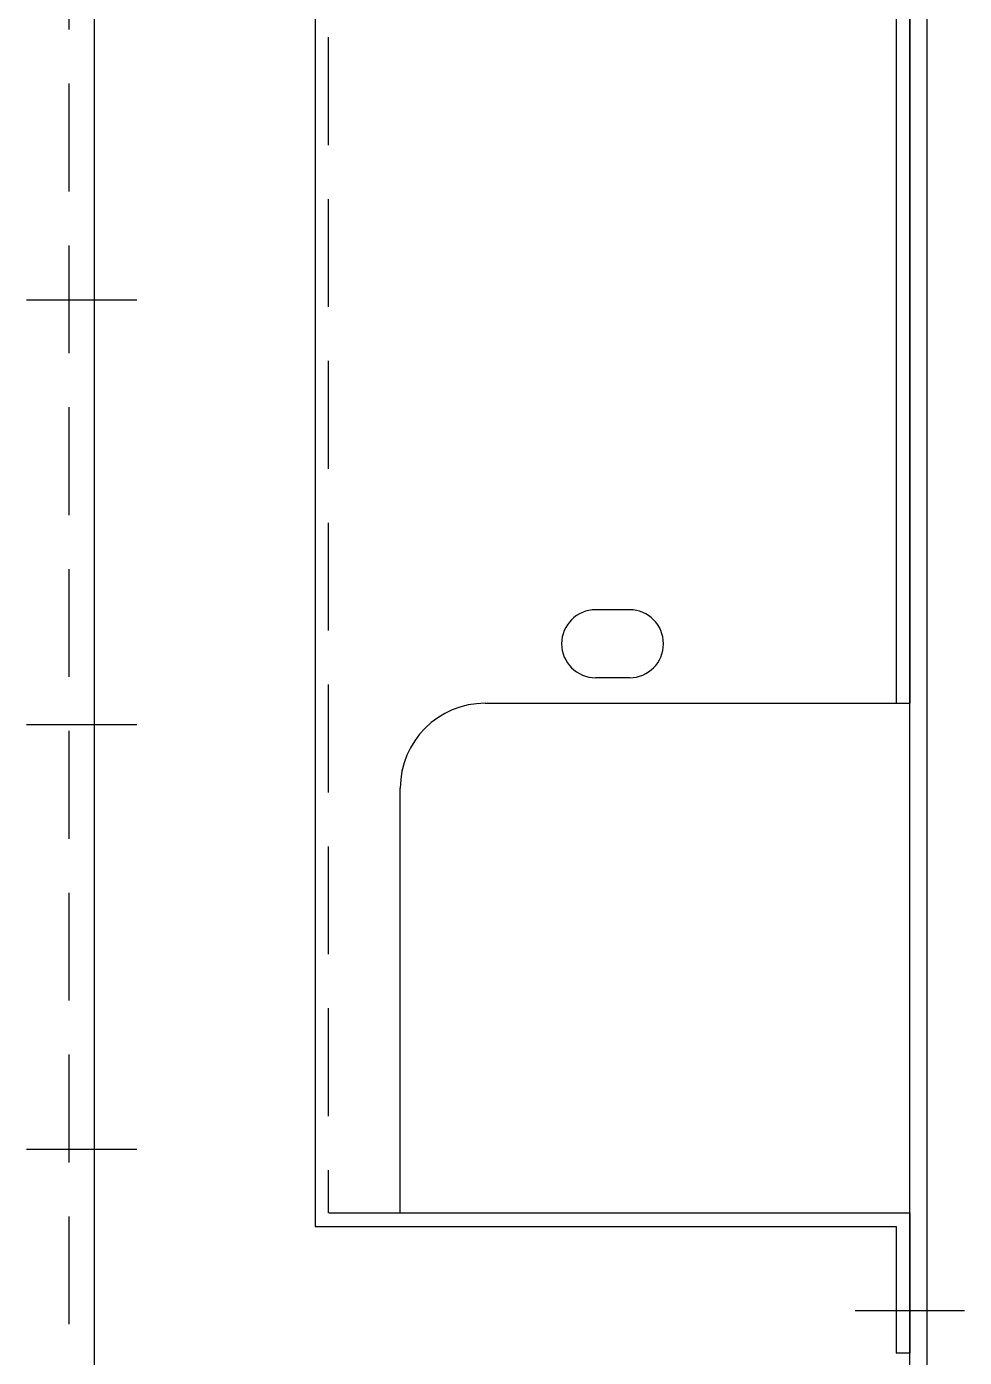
# Model space of a CAD drawing. Header units: millimetres. Extents: x 24815 to 37444, y -10619 to 6020.
# Drawn here: x 35191.9 to 35302.4, y 172.5 to 329.2 of the extents above; entities that cross this region are included whole.
import ezdxf

# ---------------------------------------------------------------- set-up
doc = ezdxf.new("R2010")
doc.units = ezdxf.units.MM
for name, pattern in [('CENTER', [50.8, 31.75, -6.35, 6.35, -6.35]), ('HIDDEN', [9.525, 6.35, -3.175]), ('HIDDENX2', [19.05, 12.7, -6.35])]:
    doc.linetypes.add(name, pattern=pattern)
doc.layers.add('CENTER', color=1, linetype='CENTER')
doc.layers.add('HIDDEN', color=2, linetype='HIDDEN')

# ---------------------------------------------------------------- blocks, each defined once
blk = doc.blocks.new('87erfasdfasdfasdfasdfsdaf')
at = {"color": 140}
blk.add_line((-12215.28, 14062.53), (-12215.28, 14958.53), dxfattribs=at)
at = {"color": 2, "linetype": 'HIDDENX2'}
blk.add_line((-12212.28, 14062.53), (-12212.28, 14958.53), dxfattribs=at)
at = {"color": 1}
for p, q in [((-12207.28, 14335.53), (-12220.28, 14335.53)), ((-12207.28, 14285.53), (-12220.28, 14285.53)), ((-12207.28, 14285.53), (-12220.28, 14285.53)), ((-12207.28, 14235.53), (-12220.28, 14235.53))]:
    blk.add_line(p, q, dxfattribs=at)
blk = doc.blocks.new('A$C517E5183')
at = {"color": 3}
blk.add_lwpolyline([(-2, 55), (-2, 845), (-20, 845), (-20, 837), (-22, 837), (-22, 847), (0, 847), (0, 53), (-22, 53), (-22, 63), (-20, 63), (-20, 55)], close=True, dxfattribs=at)
at = {"xscale": -1}
blk.add_blockref('87erfasdfasdfasdfasdfsdaf', (-12313.28, -14060.53), dxfattribs=at)
blk = doc.blocks.new('A$C66CA7B45')
at = {"color": 4}
for p, q in [((-70, -9.9), (-70, -440.1)), ((-1.6, -71.5), (-1.6, -378.5)), ((0, -71.5), (0, -378.5)), ((-33, -367.5), (-37, -367.5)), ((-33, -375.5), (-37, -375.5)), ((-50, -378.5), (0, -378.5)), ((-60, -438.5), (-60, -388.5)), ((-68.4, -438.5), (0, -438.5)), ((0, -438.5), (0, -455)), ((-70, -440.1), (-1.6, -440.1)), ((-1.6, -440.1), (-1.6, -455)), ((0, -455), (-1.6, -455))]:
    blk.add_line(p, q, dxfattribs=at)
for centre, radius, start, end in [((-37, -371.5), 4, 90, 270), ((-33, -371.5), 4, 270, 90), ((-50, -388.5), 10, 90, 180)]:
    blk.add_arc(centre, radius, start, end, dxfattribs=at)
at = {"layer": 'CENTER', "color": 1, "linetype": 'CENTER'}
blk.add_line((-6.43, -450), (6.43, -450), dxfattribs=at)
at = {"layer": 'HIDDEN', "color": 2, "linetype": 'HIDDENX2'}
blk.add_line((-68.5, -71.5), (-68.5, -438.5), dxfattribs=at)

msp = doc.modelspace()

# ---------------------------------------------------------------- block references
for name, p in [('A$C517E5183', (35297.91675, 22.01411)), ('A$C66CA7B45', (35295.91675, 628.01411))]:
    msp.add_blockref(name, p)

doc.saveas('drawing.dxf')
